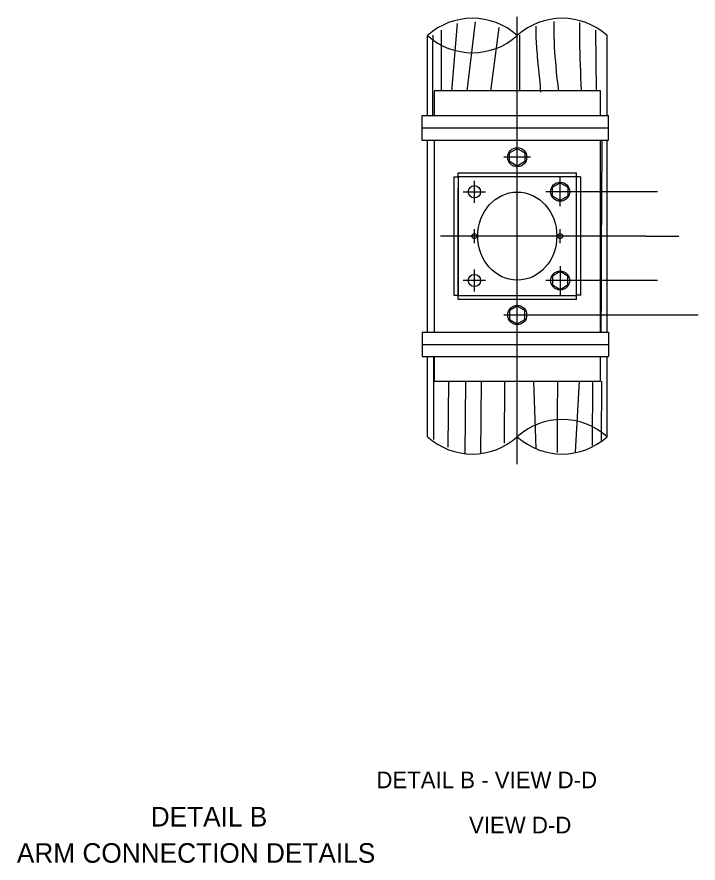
# Model space of a CAD drawing. Extents: x -19.7 to 6.5, y -3.4 to 7.8.
# Drawn here: x -12.639 to -9.76, y -3.366 to 0.209 of the extents above; entities that cross this region are included whole.
import ezdxf

# ---------------------------------------------------------------- set-up
doc = ezdxf.new("R2010")
doc.units = 0
doc.layers.add('es_DETAIL', color=7, linetype='Continuous')
doc.layers.add('es_NO-PLOT', color=7, linetype='Continuous')

msp = doc.modelspace()

# ---------------------------------------------------------------- linework, layer by layer
at = {"layer": 'es_DETAIL'}
for p, q in [((-10.7783, 0.1815), (-10.8027, -0.1041)), ((-10.7029, 0.188), (-10.7368, -0.1041)), ((-10.5243, -1.6809), (-10.5243, 0.2092)), ((-10.8459, 0.1535), (-10.846, -0.1041)), ((-10.6016, 0.1643), (-10.6375, -0.1041)), ((-10.1936, 0.1535), (-10.191, -0.1032)), ((-10.9041, -0.2077), (-10.9041, 0.1307)), ((-10.5149, 0.1319), (-10.5145, -0.1041)), ((-10.1446, -0.2077), (-10.1446, 0.1307)), ((-10.8753, -0.1023), (-10.1734, -0.1023)), ((-10.8753, -0.1041), (-10.8753, -0.2077)), ((-10.1734, -0.1023), (-10.1734, -0.2077)), ((-10.9257, -0.2077), (-10.1385, -0.2077)), ((-10.9257, -0.2595), (-10.9257, -0.2077)), ((-10.1385, -0.3113), (-10.1385, -0.2077)), ((-10.9257, -0.2595), (-10.1385, -0.2595)), ((-10.9257, -0.3113), (-10.9257, -0.2595)), ((-10.9257, -0.3113), (-10.1385, -0.3113)), ((-10.9041, -1.1226), (-10.9041, -0.3113)), ((-10.8753, -0.3113), (-10.8753, -1.1226)), ((-10.1734, -0.3113), (-10.1734, -1.1226)), ((-10.1446, -1.1226), (-10.1446, -0.3113)), ((-10.4679, -0.3836), (-10.5808, -0.3836)), ((-10.7746, -0.4666), (-10.7746, -0.4494)), ((-10.7746, -0.4494), (-10.274, -0.4494)), ((-10.274, -0.4666), (-10.274, -0.4494)), ((-10.7919, -0.4666), (-10.7919, -0.9669)), ((-10.7919, -0.4666), (-10.7746, -0.4666)), ((-10.274, -0.4666), (-10.7746, -0.4666)), ((-10.7056, -0.5762), (-10.7056, -0.4827)), ((-10.3431, -0.5907), (-10.3431, -0.4682)), ((-10.274, -0.9672), (-10.274, -0.4666)), ((-10.2568, -0.4669), (-10.274, -0.4669)), ((-10.2568, -0.4666), (-10.2568, -0.9672)), ((-10.7746, -0.9672), (-10.7746, -0.5138)), ((-10.7523, -0.5294), (-10.6589, -0.5294)), ((-9.9316, -0.5294), (-10.4043, -0.5294)), ((-10.7056, -0.7464), (-10.7056, -0.6875)), ((-10.3431, -0.7464), (-10.3431, -0.6875)), ((-9.9792, -0.7169), (-10.8493, -0.7169)), ((-9.9792, -0.7169), (-9.8413, -0.7169)), ((-10.7056, -0.9512), (-10.7056, -0.8577)), ((-10.3431, -0.8432), (-10.3431, -0.9657)), ((-10.6589, -0.9044), (-10.7523, -0.9044)), ((-9.9316, -0.9044), (-10.4043, -0.9044)), ((-10.7919, -0.9669), (-10.7746, -0.9669)), ((-10.7746, -0.9845), (-10.7746, -0.9672)), ((-10.7746, -0.9672), (-10.274, -0.9672)), ((-10.274, -0.9845), (-10.7746, -0.9845)), ((-10.2568, -0.9669), (-10.274, -0.9669)), ((-10.274, -0.9845), (-10.274, -0.9672)), ((-9.7602, -1.0503), (-10.5808, -1.0503)), ((-10.9257, -1.1226), (-10.1385, -1.1226)), ((-10.9257, -1.1226), (-10.9257, -1.1744)), ((-10.1385, -1.1226), (-10.1385, -1.2262)), ((-10.9257, -1.1744), (-10.1385, -1.1744)), ((-10.9257, -1.1744), (-10.9257, -1.2262)), ((-10.9257, -1.2262), (-10.1385, -1.2262)), ((-10.9041, -1.5648), (-10.9041, -1.2262)), ((-10.878, -1.2262), (-10.8779, -1.5765)), ((-10.8753, -1.2262), (-10.8753, -1.3315)), ((-10.1734, -1.2262), (-10.1734, -1.3315)), ((-10.1446, -1.5648), (-10.1446, -1.2262)), ((-10.1734, -1.3315), (-10.8753, -1.3315)), ((-10.8149, -1.3297), (-10.8175, -1.608)), ((-10.7433, -1.3297), (-10.7456, -1.6369)), ((-10.6774, -1.3297), (-10.6794, -1.6361)), ((-10.5782, -1.3297), (-10.5797, -1.5915)), ((-10.4557, -1.3297), (-10.4456, -1.6136)), ((-10.2632, -1.3297), (-10.2801, -1.6293)), ((-10.2068, -1.3297), (-10.2076, -1.6016)), ((-10.168, -1.3297), (-10.1691, -1.5806))]:
    msp.add_line(p, q, dxfattribs=at)
for points in [[(-10.5243, -0.421), (-10.5567, -0.4023), (-10.5567, -0.3649), (-10.5243, -0.3462), (-10.492, -0.3649), (-10.492, -0.4023)], [(-10.274, -0.4669), (-10.7746, -0.4669), (-10.7746, -0.9672), (-10.274, -0.9672)], [(-10.3431, -0.4921), (-10.3107, -0.5107), (-10.3107, -0.5481), (-10.3431, -0.5668), (-10.3755, -0.5481), (-10.3755, -0.5107)], [(-10.3431, -0.9418), (-10.3107, -0.9231), (-10.3107, -0.8857), (-10.3431, -0.8671), (-10.3755, -0.8857), (-10.3755, -0.9231)], [(-10.5243, -1.0129), (-10.5567, -1.0316), (-10.5567, -1.0689), (-10.5243, -1.0876), (-10.492, -1.0689), (-10.492, -1.0316)]]:
    msp.add_lwpolyline(points, close=True, dxfattribs=at)
for centre, radius in [((-10.5243, -0.3836), 0.0404), ((-10.3431, -0.5294), 0.0404), ((-10.7056, -0.5294), 0.0259), ((-10.7056, -0.7169), 0.0104), ((-10.3431, -0.7169), 0.0104), ((-10.7056, -0.9044), 0.0259), ((-10.3431, -0.9044), 0.0404), ((-10.5243, -1.0503), 0.0404)]:
    msp.add_circle(centre, radius, dxfattribs=at)
for centre, start, end in [((-10.7142, -0.0804), 48.0298, 131.9702), ((-10.3345, -0.0804), 48.0298, 131.9702), ((-10.7142, 0.3418), 228.0298, 311.9702), ((-10.3345, -1.7759), 48.0298, 131.9702), ((-10.7142, -1.3537), 228.0298, 311.9702), ((-10.3345, -1.3537), 228.0298, 311.9702)]:
    msp.add_arc(centre, 0.2839, start, end, dxfattribs=at)
msp.add_ellipse((-10.5243, -0.7169), major_axis=(0, 0.1861), ratio=0.89854, dxfattribs=at)
for points in [[(-10.3697, 0.1902), (-10.369, 0.1109), (-10.3505, -0.1041)], [(-10.2617, 0.1858), (-10.2611, 0.1132), (-10.255, -0.1016)], [(-10.4458, 0.1707), (-10.4449, 0.1071), (-10.4432, 0.0801), (-10.4409, 0.0532), (-10.4355, -0.0005), (-10.4302, -0.0543), (-10.4264, -0.1081)], [(-10.8818, 0.1319), (-10.8824, -0.1302), (-10.8822, -0.2065)], [(-10.1669, -0.3128), (-10.1689, -0.6402), (-10.1704, -0.9676), (-10.1706, -1.1226)], [(-10.3545, -1.3307), (-10.3549, -1.3853), (-10.3552, -1.6308)]]:
    msp.add_spline(points, degree=3, dxfattribs=at)

# ---------------------------------------------------------------- texts
at = {"layer": 'es_NO-PLOT'}
for s, height, p in [('DETAIL B - VIEW D-D', 0.070126, (-11.1198, -3.0496)), ('DETAIL B', 0.08287, (-12.0735, -3.2114)), ('VIEW D-D', 0.07013, (-10.7283, -3.2402)), ('ARM CONNECTION DETAILS', 0.082868, (-12.639, -3.3647))]:
    msp.add_text(s, height=height, dxfattribs=at).set_placement(p)

doc.saveas('drawing.dxf')
